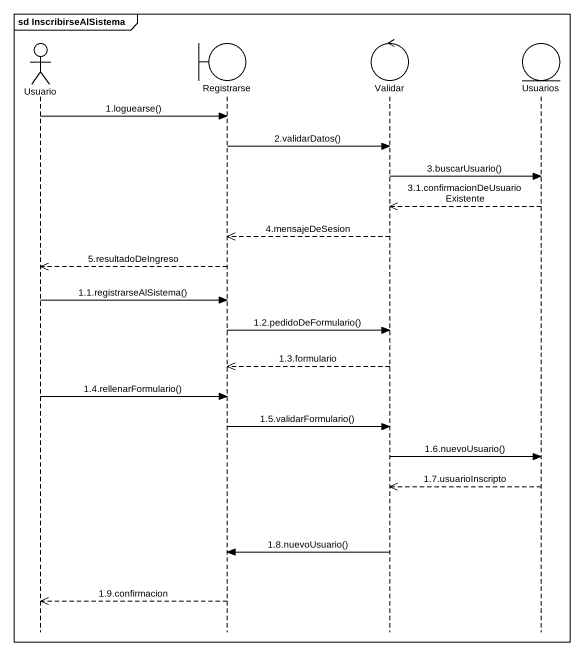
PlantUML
@startuml
mainframe sd InscribirseAlSistema
hide footbox
actor Usuario
boundary Registrarse
control Validar
entity Usuarios

Usuario -> Registrarse : 1.loguearse()
Registrarse -> Validar : 2.validarDatos()
Validar -> Usuarios : 3.buscarUsuario()
Usuarios -->> Validar : 3.1.confirmacionDeUsuarioExistente
Validar -->> Registrarse : 4.mensajeDeSesion
Registrarse -->> Usuario : 5.resultadoDeIngreso
Usuario -> Registrarse : 1.1.registrarseAlSistema()
Registrarse -> Validar : 1.2.pedidoDeFormulario()
Validar -->> Registrarse : 1.3.formulario
Usuario -> Registrarse : 1.4.rellenarFormulario()
Registrarse -> Validar : 1.5.validarFormulario()
Validar -> Usuarios : 1.6.nuevoUsuario()
Usuarios -->> Validar : 1.7.usuarioInscripto
Validar -> Registrarse : 1.8.nuevoUsuario()
Registrarse -->> Usuario : 1.9.confirmacion
@enduml
